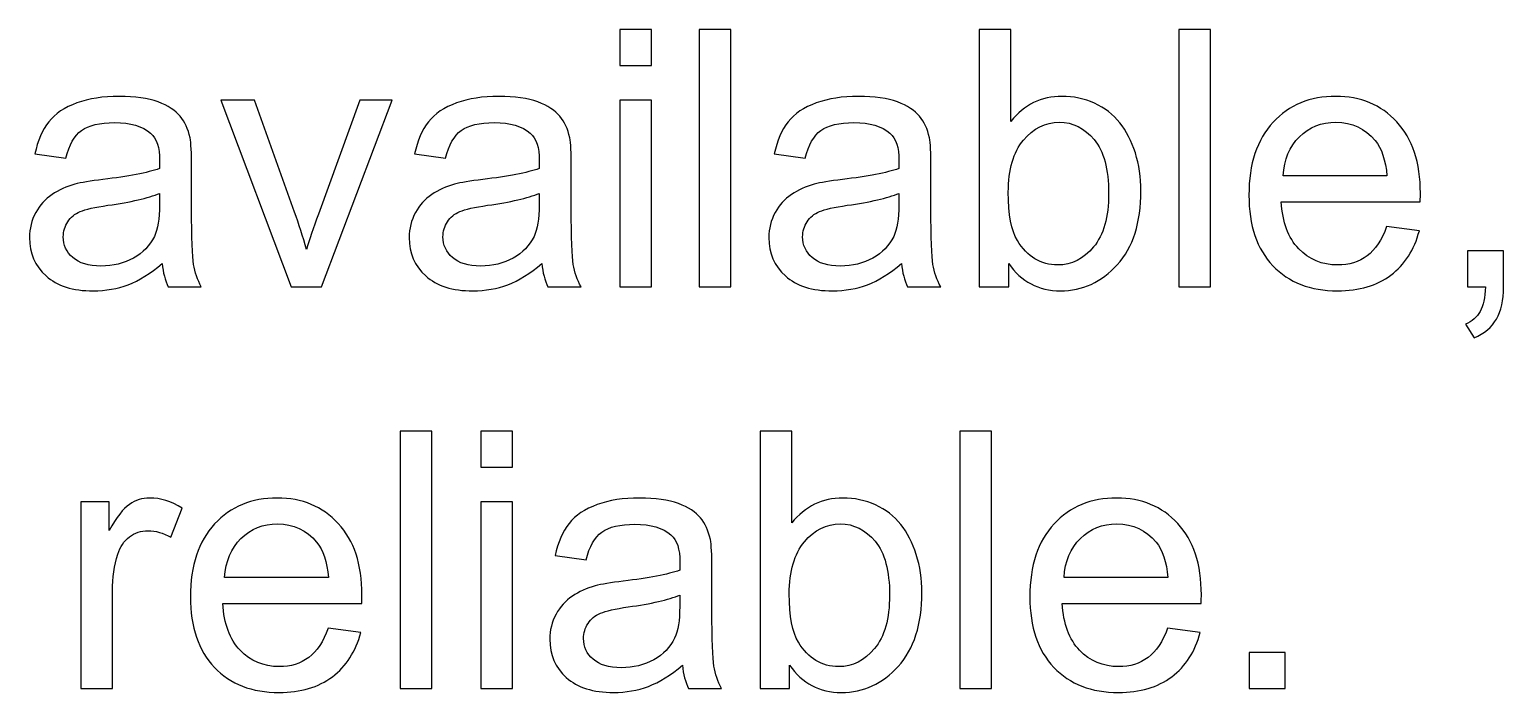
# Model space of a CAD drawing. Header units: millimetres. Extents: x 198 to 2216, y -963 to 151.
# Drawn here: x 744.4 to 848.5, y -942.4 to -895.6 of the extents above; entities that cross this region are included whole.
import ezdxf

# ---------------------------------------------------------------- set-up
doc = ezdxf.new("R2010")
doc.units = ezdxf.units.MM
doc.header["$MEASUREMENT"] = 0
doc.layers.add('Layer 1', color=7, linetype='Continuous')

msp = doc.modelspace()

# ---------------------------------------------------------------- linework, layer by layer
at = {"layer": 'Layer 1', "color": 250}
for points, knots in [([(786.0944, -898.1179), (786.0944, -898.1179), (786.0944, -895.5779), (786.0944, -895.5779), (786.0944, -895.5779), (788.3296, -895.5779), (788.3296, -895.5779), (788.3296, -895.5779), (788.3296, -898.1179), (788.3296, -898.1179), (788.3296, -898.1179), (786.0944, -898.1179), (786.0944, -898.1179)], [0, 0, 0, 0, 0.25, 0.25, 0.25, 0.5, 0.5, 0.5, 0.75, 0.75, 0.75, 1, 1, 1, 1]), ([(791.6866, -913.7643), (791.6866, -913.7643), (791.6866, -895.5779), (791.6866, -895.5779), (791.6866, -895.5779), (793.9218, -895.5779), (793.9218, -895.5779), (793.9218, -895.5779), (793.9218, -913.7643), (793.9218, -913.7643), (793.9218, -913.7643), (791.6866, -913.7643), (791.6866, -913.7643)], [0, 0, 0, 0, 0.25, 0.25, 0.25, 0.5, 0.5, 0.5, 0.75, 0.75, 0.75, 1, 1, 1, 1]), ([(813.5644, -913.7643), (813.5644, -913.7643), (811.4816, -913.7643), (811.4816, -913.7643), (811.4816, -913.7643), (811.4816, -895.5779), (811.4816, -895.5779), (811.4816, -895.5779), (813.7168, -895.5779), (813.7168, -895.5779), (813.7168, -895.5779), (813.7168, -902.0676), (813.7168, -902.0676), (814.6608, -900.8907), (815.8631, -900.3023), (817.3278, -900.3023), (818.1364, -900.3023), (818.9069, -900.4632), (819.6308, -900.7891), (820.3547, -901.1151), (820.9473, -901.5765), (821.4172, -902.165), (821.8829, -902.7576), (822.2512, -903.4688), (822.5137, -904.3028), (822.7804, -905.1325), (822.9116, -906.0258), (822.9116, -906.974), (822.9116, -909.2262), (822.3528, -910.9703), (821.2394, -912.198), (820.1218, -913.4299), (818.7841, -914.0437), (817.222, -914.0437), (815.6684, -914.0437), (814.4492, -913.396), (813.5644, -912.1048), (813.5644, -912.1048), (813.5644, -913.7643), (813.5644, -913.7643)], [0, 0, 0, 0, 0.07692308, 0.07692308, 0.07692308, 0.15384615, 0.15384615, 0.15384615, 0.23076923, 0.23076923, 0.23076923, 0.30769231, 0.30769231, 0.30769231, 0.38461538, 0.38461538, 0.38461538, 0.46153846, 0.46153846, 0.46153846, 0.53846154, 0.53846154, 0.53846154, 0.61538462, 0.61538462, 0.61538462, 0.69230769, 0.69230769, 0.69230769, 0.76923077, 0.76923077, 0.76923077, 0.84615385, 0.84615385, 0.84615385, 0.92307692, 0.92307692, 0.92307692, 1, 1, 1, 1]), ([(825.5828, -913.7643), (825.5828, -913.7643), (825.5828, -895.5779), (825.5828, -895.5779), (825.5828, -895.5779), (827.818, -895.5779), (827.818, -895.5779), (827.818, -895.5779), (827.818, -913.7643), (827.818, -913.7643), (827.818, -913.7643), (825.5828, -913.7643), (825.5828, -913.7643)], [0, 0, 0, 0, 0.25, 0.25, 0.25, 0.5, 0.5, 0.5, 0.75, 0.75, 0.75, 1, 1, 1, 1]), ([(753.7518, -912.1133), (752.9221, -912.8203), (752.122, -913.3156), (751.3557, -913.6077), (750.5895, -913.8998), (749.7682, -914.0437), (748.8877, -914.0437), (747.4399, -914.0437), (746.3265, -913.6923), (745.5476, -912.9854), (744.7687, -912.2826), (744.3792, -911.3809), (744.3792, -910.2845), (744.3792, -909.641), (744.5274, -909.0526), (744.8195, -908.5192), (745.1158, -907.9858), (745.501, -907.5625), (745.9752, -907.2407), (746.4535, -906.919), (746.9869, -906.6735), (747.5838, -906.5084), (748.0241, -906.3941), (748.6887, -906.284), (749.5735, -906.1739), (751.3769, -905.9623), (752.7104, -905.704), (753.5613, -905.4077), (753.5698, -905.1029), (753.574, -904.9082), (753.574, -904.8277), (753.574, -903.9218), (753.3623, -903.2826), (752.939, -902.91), (752.3675, -902.4063), (751.5166, -902.1565), (750.3905, -902.1565), (749.3364, -902.1565), (748.5575, -902.3428), (748.058, -902.7111), (747.5542, -903.0794), (747.1859, -903.7313), (746.9446, -904.6711), (746.9446, -904.6711), (744.7602, -904.3663), (744.7602, -904.3663), (744.9592, -903.4307), (745.2851, -902.673), (745.7423, -902.0972), (746.1995, -901.5215), (746.8599, -901.0812), (747.7235, -900.768), (748.5829, -900.4589), (749.5862, -900.3023), (750.7207, -900.3023), (751.8468, -900.3023), (752.7654, -900.4335), (753.4724, -900.7002), (754.1751, -900.9669), (754.6958, -901.2971), (755.026, -901.6993), (755.3562, -902.1015), (755.5891, -902.6095), (755.7245, -903.2233), (755.7965, -903.6043), (755.8346, -904.2901), (755.8346, -905.2765), (755.8346, -905.2765), (755.8346, -908.2398), (755.8346, -908.2398), (755.8346, -910.3099), (755.8812, -911.618), (755.9743, -912.1726), (756.0632, -912.7271), (756.2495, -913.2563), (756.5204, -913.7643), (756.5204, -913.7643), (754.1836, -913.7643), (754.1836, -913.7643), (753.9592, -913.2944), (753.8153, -912.7441), (753.7518, -912.1133)], [0, 0, 0, 0, 0.03703704, 0.03703704, 0.03703704, 0.07407407, 0.07407407, 0.07407407, 0.11111111, 0.11111111, 0.11111111, 0.14814815, 0.14814815, 0.14814815, 0.18518519, 0.18518519, 0.18518519, 0.22222222, 0.22222222, 0.22222222, 0.25925926, 0.25925926, 0.25925926, 0.2962963, 0.2962963, 0.2962963, 0.33333333, 0.33333333, 0.33333333, 0.37037037, 0.37037037, 0.37037037, 0.40740741, 0.40740741, 0.40740741, 0.44444444, 0.44444444, 0.44444444, 0.48148148, 0.48148148, 0.48148148, 0.51851852, 0.51851852, 0.51851852, 0.55555556, 0.55555556, 0.55555556, 0.59259259, 0.59259259, 0.59259259, 0.62962963, 0.62962963, 0.62962963, 0.66666667, 0.66666667, 0.66666667, 0.7037037, 0.7037037, 0.7037037, 0.74074074, 0.74074074, 0.74074074, 0.77777778, 0.77777778, 0.77777778, 0.81481481, 0.81481481, 0.81481481, 0.85185185, 0.85185185, 0.85185185, 0.88888889, 0.88888889, 0.88888889, 0.92592593, 0.92592593, 0.92592593, 0.96296296, 0.96296296, 0.96296296, 1, 1, 1, 1]), ([(762.8704, -913.7643), (762.8704, -913.7643), (757.8962, -900.5817), (757.8962, -900.5817), (757.8962, -900.5817), (760.288, -900.5817), (760.288, -900.5817), (760.288, -900.5817), (763.1074, -908.4769), (763.1074, -908.4769), (763.4122, -909.3278), (763.6959, -910.2125), (763.9541, -911.1312), (764.1531, -910.4369), (764.4282, -909.6029), (764.7881, -908.625), (764.7881, -908.625), (767.7175, -900.5817), (767.7175, -900.5817), (767.7175, -900.5817), (770.012, -900.5817), (770.012, -900.5817), (770.012, -900.5817), (765.0209, -913.7643), (765.0209, -913.7643), (765.0209, -913.7643), (762.8704, -913.7643), (762.8704, -913.7643)], [0, 0, 0, 0, 0.11111111, 0.11111111, 0.11111111, 0.22222222, 0.22222222, 0.22222222, 0.33333333, 0.33333333, 0.33333333, 0.44444444, 0.44444444, 0.44444444, 0.55555556, 0.55555556, 0.55555556, 0.66666667, 0.66666667, 0.66666667, 0.77777778, 0.77777778, 0.77777778, 0.88888889, 0.88888889, 0.88888889, 1, 1, 1, 1]), ([(780.5784, -912.1133), (779.7487, -912.8203), (778.9486, -913.3156), (778.1823, -913.6077), (777.4161, -913.8998), (776.5948, -914.0437), (775.7143, -914.0437), (774.2665, -914.0437), (773.1531, -913.6923), (772.3742, -912.9854), (771.5953, -912.2826), (771.2058, -911.3809), (771.2058, -910.2845), (771.2058, -909.641), (771.354, -909.0526), (771.6461, -908.5192), (771.9424, -907.9858), (772.3276, -907.5625), (772.8018, -907.2407), (773.2801, -906.919), (773.8135, -906.6735), (774.4104, -906.5084), (774.8507, -906.3941), (775.5153, -906.284), (776.4001, -906.1739), (778.2035, -905.9623), (779.537, -905.704), (780.3879, -905.4077), (780.3964, -905.1029), (780.4006, -904.9082), (780.4006, -904.8277), (780.4006, -903.9218), (780.1889, -903.2826), (779.7656, -902.91), (779.1941, -902.4063), (778.3432, -902.1565), (777.2171, -902.1565), (776.163, -902.1565), (775.3841, -902.3428), (774.8846, -902.7111), (774.3808, -903.0794), (774.0125, -903.7313), (773.7712, -904.6711), (773.7712, -904.6711), (771.5868, -904.3663), (771.5868, -904.3663), (771.7858, -903.4307), (772.1117, -902.673), (772.5689, -902.0972), (773.0261, -901.5215), (773.6865, -901.0812), (774.5501, -900.768), (775.4095, -900.4589), (776.4128, -900.3023), (777.5473, -900.3023), (778.6734, -900.3023), (779.592, -900.4335), (780.299, -900.7002), (781.0017, -900.9669), (781.5224, -901.2971), (781.8526, -901.6993), (782.1828, -902.1015), (782.4157, -902.6095), (782.5511, -903.2233), (782.6231, -903.6043), (782.6612, -904.2901), (782.6612, -905.2765), (782.6612, -905.2765), (782.6612, -908.2398), (782.6612, -908.2398), (782.6612, -910.3099), (782.7078, -911.618), (782.8009, -912.1726), (782.8898, -912.7271), (783.0761, -913.2563), (783.347, -913.7643), (783.347, -913.7643), (781.0102, -913.7643), (781.0102, -913.7643), (780.7858, -913.2944), (780.6419, -912.7441), (780.5784, -912.1133)], [0, 0, 0, 0, 0.03703704, 0.03703704, 0.03703704, 0.07407407, 0.07407407, 0.07407407, 0.11111111, 0.11111111, 0.11111111, 0.14814815, 0.14814815, 0.14814815, 0.18518519, 0.18518519, 0.18518519, 0.22222222, 0.22222222, 0.22222222, 0.25925926, 0.25925926, 0.25925926, 0.2962963, 0.2962963, 0.2962963, 0.33333333, 0.33333333, 0.33333333, 0.37037037, 0.37037037, 0.37037037, 0.40740741, 0.40740741, 0.40740741, 0.44444444, 0.44444444, 0.44444444, 0.48148148, 0.48148148, 0.48148148, 0.51851852, 0.51851852, 0.51851852, 0.55555556, 0.55555556, 0.55555556, 0.59259259, 0.59259259, 0.59259259, 0.62962963, 0.62962963, 0.62962963, 0.66666667, 0.66666667, 0.66666667, 0.7037037, 0.7037037, 0.7037037, 0.74074074, 0.74074074, 0.74074074, 0.77777778, 0.77777778, 0.77777778, 0.81481481, 0.81481481, 0.81481481, 0.85185185, 0.85185185, 0.85185185, 0.88888889, 0.88888889, 0.88888889, 0.92592593, 0.92592593, 0.92592593, 0.96296296, 0.96296296, 0.96296296, 1, 1, 1, 1]), ([(786.0944, -913.7643), (786.0944, -913.7643), (786.0944, -900.5817), (786.0944, -900.5817), (786.0944, -900.5817), (788.3296, -900.5817), (788.3296, -900.5817), (788.3296, -900.5817), (788.3296, -913.7643), (788.3296, -913.7643), (788.3296, -913.7643), (786.0944, -913.7643), (786.0944, -913.7643)], [0, 0, 0, 0, 0.25, 0.25, 0.25, 0.5, 0.5, 0.5, 0.75, 0.75, 0.75, 1, 1, 1, 1]), ([(805.991, -912.1133), (805.1613, -912.8203), (804.3612, -913.3156), (803.5949, -913.6077), (802.8287, -913.8998), (802.0074, -914.0437), (801.1269, -914.0437), (799.6791, -914.0437), (798.5657, -913.6923), (797.7868, -912.9854), (797.0079, -912.2826), (796.6184, -911.3809), (796.6184, -910.2845), (796.6184, -909.641), (796.7666, -909.0526), (797.0587, -908.5192), (797.355, -907.9858), (797.7402, -907.5625), (798.2144, -907.2407), (798.6927, -906.919), (799.2261, -906.6735), (799.823, -906.5084), (800.2633, -906.3941), (800.9279, -906.284), (801.8127, -906.1739), (803.6161, -905.9623), (804.9496, -905.704), (805.8005, -905.4077), (805.809, -905.1029), (805.8132, -904.9082), (805.8132, -904.8277), (805.8132, -903.9218), (805.6015, -903.2826), (805.1782, -902.91), (804.6067, -902.4063), (803.7558, -902.1565), (802.6297, -902.1565), (801.5756, -902.1565), (800.7967, -902.3428), (800.2972, -902.7111), (799.7934, -903.0794), (799.4251, -903.7313), (799.1838, -904.6711), (799.1838, -904.6711), (796.9994, -904.3663), (796.9994, -904.3663), (797.1984, -903.4307), (797.5243, -902.673), (797.9815, -902.0972), (798.4387, -901.5215), (799.0991, -901.0812), (799.9627, -900.768), (800.8221, -900.4589), (801.8254, -900.3023), (802.9599, -900.3023), (804.086, -900.3023), (805.0046, -900.4335), (805.7116, -900.7002), (806.4143, -900.9669), (806.935, -901.2971), (807.2652, -901.6993), (807.5954, -902.1015), (807.8283, -902.6095), (807.9637, -903.2233), (808.0357, -903.6043), (808.0738, -904.2901), (808.0738, -905.2765), (808.0738, -905.2765), (808.0738, -908.2398), (808.0738, -908.2398), (808.0738, -910.3099), (808.1204, -911.618), (808.2135, -912.1726), (808.3024, -912.7271), (808.4887, -913.2563), (808.7596, -913.7643), (808.7596, -913.7643), (806.4228, -913.7643), (806.4228, -913.7643), (806.1984, -913.2944), (806.0545, -912.7441), (805.991, -912.1133)], [0, 0, 0, 0, 0.03703704, 0.03703704, 0.03703704, 0.07407407, 0.07407407, 0.07407407, 0.11111111, 0.11111111, 0.11111111, 0.14814815, 0.14814815, 0.14814815, 0.18518519, 0.18518519, 0.18518519, 0.22222222, 0.22222222, 0.22222222, 0.25925926, 0.25925926, 0.25925926, 0.2962963, 0.2962963, 0.2962963, 0.33333333, 0.33333333, 0.33333333, 0.37037037, 0.37037037, 0.37037037, 0.40740741, 0.40740741, 0.40740741, 0.44444444, 0.44444444, 0.44444444, 0.48148148, 0.48148148, 0.48148148, 0.51851852, 0.51851852, 0.51851852, 0.55555556, 0.55555556, 0.55555556, 0.59259259, 0.59259259, 0.59259259, 0.62962963, 0.62962963, 0.62962963, 0.66666667, 0.66666667, 0.66666667, 0.7037037, 0.7037037, 0.7037037, 0.74074074, 0.74074074, 0.74074074, 0.77777778, 0.77777778, 0.77777778, 0.81481481, 0.81481481, 0.81481481, 0.85185185, 0.85185185, 0.85185185, 0.88888889, 0.88888889, 0.88888889, 0.92592593, 0.92592593, 0.92592593, 0.96296296, 0.96296296, 0.96296296, 1, 1, 1, 1]), ([(840.2682, -909.4971), (840.2682, -909.4971), (842.5796, -909.8019), (842.5796, -909.8019), (842.2198, -911.1439), (841.5467, -912.1895), (840.5645, -912.9303), (839.5824, -913.6712), (838.3293, -914.0437), (836.8011, -914.0437), (834.8792, -914.0437), (833.3552, -913.451), (832.2291, -912.2657), (831.103, -911.0846), (830.54, -909.4209), (830.54, -907.2831), (830.54, -905.0733), (831.1073, -903.3545), (832.246, -902.1353), (833.3848, -900.9119), (834.8622, -900.3023), (836.6783, -900.3023), (838.4352, -900.3023), (839.8703, -900.8992), (840.9836, -902.0972), (842.097, -903.2953), (842.6558, -904.9801), (842.6558, -907.1518), (842.6558, -907.2831), (842.6516, -907.482), (842.6431, -907.7445), (842.6431, -907.7445), (832.826, -907.7445), (832.826, -907.7445), (832.9107, -909.1881), (833.3171, -910.2972), (834.0537, -911.0634), (834.786, -911.8297), (835.7047, -912.2149), (836.8011, -912.2149), (837.6181, -912.2149), (838.3166, -911.999), (838.8924, -911.5672), (839.4723, -911.1354), (839.9295, -910.4454), (840.2682, -909.4971)], [0, 0, 0, 0, 0.06666667, 0.06666667, 0.06666667, 0.13333333, 0.13333333, 0.13333333, 0.2, 0.2, 0.2, 0.26666667, 0.26666667, 0.26666667, 0.33333333, 0.33333333, 0.33333333, 0.4, 0.4, 0.4, 0.46666667, 0.46666667, 0.46666667, 0.53333333, 0.53333333, 0.53333333, 0.6, 0.6, 0.6, 0.66666667, 0.66666667, 0.66666667, 0.73333333, 0.73333333, 0.73333333, 0.8, 0.8, 0.8, 0.86666667, 0.86666667, 0.86666667, 0.93333333, 0.93333333, 0.93333333, 1, 1, 1, 1]), ([(813.539, -907.0756), (813.539, -908.6504), (813.7549, -909.7892), (814.1825, -910.4919), (814.8852, -911.6392), (815.8335, -912.2149), (817.0315, -912.2149), (818.0094, -912.2149), (818.8518, -911.7916), (819.5588, -910.9449), (820.27, -910.0982), (820.6256, -908.8367), (820.6256, -907.1603), (820.6256, -905.4416), (820.2869, -904.1758), (819.6054, -903.3588), (818.9238, -902.5417), (818.0983, -902.1311), (817.1331, -902.1311), (816.1552, -902.1311), (815.3128, -902.5544), (814.6058, -903.4011), (813.8946, -904.2478), (813.539, -905.4712), (813.539, -907.0756)], [0, 0, 0, 0, 0.125, 0.125, 0.125, 0.25, 0.25, 0.25, 0.375, 0.375, 0.375, 0.5, 0.5, 0.5, 0.625, 0.625, 0.625, 0.75, 0.75, 0.75, 0.875, 0.875, 0.875, 1, 1, 1, 1]), ([(832.953, -905.9157), (832.953, -905.9157), (840.2936, -905.9157), (840.2936, -905.9157), (840.1962, -904.8066), (839.9126, -903.9768), (839.4512, -903.4223), (838.7442, -902.5629), (837.8213, -902.1311), (836.691, -902.1311), (835.6666, -902.1311), (834.8072, -902.474), (834.1087, -903.1598), (833.4144, -903.8456), (833.0292, -904.7642), (832.953, -905.9157)], [0, 0, 0, 0, 0.2, 0.2, 0.2, 0.4, 0.4, 0.4, 0.6, 0.6, 0.6, 0.8, 0.8, 0.8, 1, 1, 1, 1]), ([(753.574, -907.1603), (752.7612, -907.4905), (751.542, -907.7699), (749.9164, -907.9985), (748.9935, -908.1297), (748.3416, -908.2779), (747.9606, -908.443), (747.5796, -908.6081), (747.2875, -908.8494), (747.0801, -909.1627), (746.8726, -909.4802), (746.7668, -909.8315), (746.7668, -910.221), (746.7668, -910.8094), (746.9912, -911.3047), (747.4441, -911.6984), (747.8971, -912.0921), (748.5575, -912.2911), (749.4253, -912.2911), (750.2847, -912.2911), (751.0509, -912.1048), (751.724, -911.7281), (752.3929, -911.3555), (752.8882, -910.8433), (753.2015, -910.1956), (753.4428, -909.6918), (753.5613, -908.951), (753.5613, -907.9731), (753.5613, -907.9731), (753.574, -907.1603), (753.574, -907.1603)], [0, 0, 0, 0, 0.1, 0.1, 0.1, 0.2, 0.2, 0.2, 0.3, 0.3, 0.3, 0.4, 0.4, 0.4, 0.5, 0.5, 0.5, 0.6, 0.6, 0.6, 0.7, 0.7, 0.7, 0.8, 0.8, 0.8, 0.9, 0.9, 0.9, 1, 1, 1, 1]), ([(780.4006, -907.1603), (779.5878, -907.4905), (778.3686, -907.7699), (776.743, -907.9985), (775.8201, -908.1297), (775.1682, -908.2779), (774.7872, -908.443), (774.4062, -908.6081), (774.1141, -908.8494), (773.9067, -909.1627), (773.6992, -909.4802), (773.5934, -909.8315), (773.5934, -910.221), (773.5934, -910.8094), (773.8178, -911.3047), (774.2707, -911.6984), (774.7237, -912.0921), (775.3841, -912.2911), (776.2519, -912.2911), (777.1113, -912.2911), (777.8775, -912.1048), (778.5506, -911.7281), (779.2195, -911.3555), (779.7148, -910.8433), (780.0281, -910.1956), (780.2694, -909.6918), (780.3879, -908.951), (780.3879, -907.9731), (780.3879, -907.9731), (780.4006, -907.1603), (780.4006, -907.1603)], [0, 0, 0, 0, 0.1, 0.1, 0.1, 0.2, 0.2, 0.2, 0.3, 0.3, 0.3, 0.4, 0.4, 0.4, 0.5, 0.5, 0.5, 0.6, 0.6, 0.6, 0.7, 0.7, 0.7, 0.8, 0.8, 0.8, 0.9, 0.9, 0.9, 1, 1, 1, 1]), ([(805.8132, -907.1603), (805.0004, -907.4905), (803.7812, -907.7699), (802.1556, -907.9985), (801.2327, -908.1297), (800.5808, -908.2779), (800.1998, -908.443), (799.8188, -908.6081), (799.5267, -908.8494), (799.3193, -909.1627), (799.1118, -909.4802), (799.006, -909.8315), (799.006, -910.221), (799.006, -910.8094), (799.2304, -911.3047), (799.6833, -911.6984), (800.1363, -912.0921), (800.7967, -912.2911), (801.6645, -912.2911), (802.5239, -912.2911), (803.2901, -912.1048), (803.9632, -911.7281), (804.6321, -911.3555), (805.1274, -910.8433), (805.4407, -910.1956), (805.682, -909.6918), (805.8005, -908.951), (805.8005, -907.9731), (805.8005, -907.9731), (805.8132, -907.1603), (805.8132, -907.1603)], [0, 0, 0, 0, 0.1, 0.1, 0.1, 0.2, 0.2, 0.2, 0.3, 0.3, 0.3, 0.4, 0.4, 0.4, 0.5, 0.5, 0.5, 0.6, 0.6, 0.6, 0.7, 0.7, 0.7, 0.8, 0.8, 0.8, 0.9, 0.9, 0.9, 1, 1, 1, 1]), ([(845.9874, -913.7643), (845.9874, -913.7643), (845.9874, -911.2243), (845.9874, -911.2243), (845.9874, -911.2243), (848.5274, -911.2243), (848.5274, -911.2243), (848.5274, -911.2243), (848.5274, -913.7643), (848.5274, -913.7643), (848.5274, -914.6999), (848.3623, -915.4576), (848.0279, -916.0334), (847.6977, -916.6091), (847.1685, -917.0578), (846.4446, -917.3711), (846.4446, -917.3711), (845.835, -916.4059), (845.835, -916.4059), (846.3091, -916.1985), (846.6563, -915.8937), (846.8764, -915.4957), (847.1008, -915.0936), (847.2278, -914.5178), (847.2532, -913.7643), (847.2532, -913.7643), (845.9874, -913.7643), (845.9874, -913.7643)], [0, 0, 0, 0, 0.11111111, 0.11111111, 0.11111111, 0.22222222, 0.22222222, 0.22222222, 0.33333333, 0.33333333, 0.33333333, 0.44444444, 0.44444444, 0.44444444, 0.55555556, 0.55555556, 0.55555556, 0.66666667, 0.66666667, 0.66666667, 0.77777778, 0.77777778, 0.77777778, 0.88888889, 0.88888889, 0.88888889, 1, 1, 1, 1]), ([(770.5664, -942.1404), (770.5664, -942.1404), (770.5664, -923.954), (770.5664, -923.954), (770.5664, -923.954), (772.8016, -923.954), (772.8016, -923.954), (772.8016, -923.954), (772.8016, -942.1404), (772.8016, -942.1404), (772.8016, -942.1404), (770.5664, -942.1404), (770.5664, -942.1404)], [0, 0, 0, 0, 0.25, 0.25, 0.25, 0.5, 0.5, 0.5, 0.75, 0.75, 0.75, 1, 1, 1, 1]), ([(776.2602, -926.494), (776.2602, -926.494), (776.2602, -923.954), (776.2602, -923.954), (776.2602, -923.954), (778.4954, -923.954), (778.4954, -923.954), (778.4954, -923.954), (778.4954, -926.494), (778.4954, -926.494), (778.4954, -926.494), (776.2602, -926.494), (776.2602, -926.494)], [0, 0, 0, 0, 0.25, 0.25, 0.25, 0.5, 0.5, 0.5, 0.75, 0.75, 0.75, 1, 1, 1, 1]), ([(798.0872, -942.1404), (798.0872, -942.1404), (796.0044, -942.1404), (796.0044, -942.1404), (796.0044, -942.1404), (796.0044, -923.954), (796.0044, -923.954), (796.0044, -923.954), (798.2396, -923.954), (798.2396, -923.954), (798.2396, -923.954), (798.2396, -930.4437), (798.2396, -930.4437), (799.1836, -929.2668), (800.3859, -928.6784), (801.8506, -928.6784), (802.6592, -928.6784), (803.4297, -928.8393), (804.1536, -929.1652), (804.8775, -929.4912), (805.4701, -929.9526), (805.94, -930.5411), (806.4057, -931.1337), (806.774, -931.8449), (807.0365, -932.6789), (807.3032, -933.5086), (807.4344, -934.4019), (807.4344, -935.3501), (807.4344, -937.6023), (806.8756, -939.3464), (805.7622, -940.5741), (804.6446, -941.806), (803.3069, -942.4198), (801.7448, -942.4198), (800.1912, -942.4198), (798.972, -941.7721), (798.0872, -940.4809), (798.0872, -940.4809), (798.0872, -942.1404), (798.0872, -942.1404)], [0, 0, 0, 0, 0.07692308, 0.07692308, 0.07692308, 0.15384615, 0.15384615, 0.15384615, 0.23076923, 0.23076923, 0.23076923, 0.30769231, 0.30769231, 0.30769231, 0.38461538, 0.38461538, 0.38461538, 0.46153846, 0.46153846, 0.46153846, 0.53846154, 0.53846154, 0.53846154, 0.61538462, 0.61538462, 0.61538462, 0.69230769, 0.69230769, 0.69230769, 0.76923077, 0.76923077, 0.76923077, 0.84615385, 0.84615385, 0.84615385, 0.92307692, 0.92307692, 0.92307692, 1, 1, 1, 1]), ([(810.1056, -942.1404), (810.1056, -942.1404), (810.1056, -923.954), (810.1056, -923.954), (810.1056, -923.954), (812.3408, -923.954), (812.3408, -923.954), (812.3408, -923.954), (812.3408, -942.1404), (812.3408, -942.1404), (812.3408, -942.1404), (810.1056, -942.1404), (810.1056, -942.1404)], [0, 0, 0, 0, 0.25, 0.25, 0.25, 0.5, 0.5, 0.5, 0.75, 0.75, 0.75, 1, 1, 1, 1]), ([(748.007, -942.1404), (748.007, -942.1404), (748.007, -928.9578), (748.007, -928.9578), (748.007, -928.9578), (750.0136, -928.9578), (750.0136, -928.9578), (750.0136, -928.9578), (750.0136, -930.9771), (750.0136, -930.9771), (750.5258, -930.0415), (751, -929.4235), (751.436, -929.1271), (751.872, -928.8266), (752.3504, -928.6784), (752.8711, -928.6784), (753.6246, -928.6784), (754.3909, -928.9155), (755.1698, -929.3854), (755.1698, -929.3854), (754.3739, -931.447), (754.3739, -931.447), (753.8321, -931.1422), (753.2902, -930.9898), (752.7483, -930.9898), (752.2615, -930.9898), (751.8255, -931.138), (751.4402, -931.4301), (751.055, -931.7222), (750.7798, -932.1286), (750.6147, -932.6493), (750.365, -933.4409), (750.2422, -934.3087), (750.2422, -935.2528), (750.2422, -935.2528), (750.2422, -942.1404), (750.2422, -942.1404), (750.2422, -942.1404), (748.007, -942.1404), (748.007, -942.1404)], [0, 0, 0, 0, 0.07692308, 0.07692308, 0.07692308, 0.15384615, 0.15384615, 0.15384615, 0.23076923, 0.23076923, 0.23076923, 0.30769231, 0.30769231, 0.30769231, 0.38461538, 0.38461538, 0.38461538, 0.46153846, 0.46153846, 0.46153846, 0.53846154, 0.53846154, 0.53846154, 0.61538462, 0.61538462, 0.61538462, 0.69230769, 0.69230769, 0.69230769, 0.76923077, 0.76923077, 0.76923077, 0.84615385, 0.84615385, 0.84615385, 0.92307692, 0.92307692, 0.92307692, 1, 1, 1, 1]), ([(765.4822, -937.8732), (765.4822, -937.8732), (767.7936, -938.178), (767.7936, -938.178), (767.4338, -939.52), (766.7607, -940.5656), (765.7785, -941.3064), (764.7964, -942.0473), (763.5433, -942.4198), (762.0151, -942.4198), (760.0932, -942.4198), (758.5692, -941.8271), (757.4431, -940.6418), (756.317, -939.4607), (755.754, -937.797), (755.754, -935.6592), (755.754, -933.4494), (756.3213, -931.7306), (757.46, -930.5114), (758.5988, -929.288), (760.0762, -928.6784), (761.8923, -928.6784), (763.6492, -928.6784), (765.0843, -929.2753), (766.1976, -930.4733), (767.311, -931.6714), (767.8698, -933.3562), (767.8698, -935.5279), (767.8698, -935.6592), (767.8656, -935.8581), (767.8571, -936.1206), (767.8571, -936.1206), (758.04, -936.1206), (758.04, -936.1206), (758.1247, -937.5642), (758.5311, -938.6733), (759.2677, -939.4395), (760, -940.2058), (760.9187, -940.591), (762.0151, -940.591), (762.8321, -940.591), (763.5306, -940.3751), (764.1064, -939.9433), (764.6863, -939.5115), (765.1435, -938.8215), (765.4822, -937.8732)], [0, 0, 0, 0, 0.06666667, 0.06666667, 0.06666667, 0.13333333, 0.13333333, 0.13333333, 0.2, 0.2, 0.2, 0.26666667, 0.26666667, 0.26666667, 0.33333333, 0.33333333, 0.33333333, 0.4, 0.4, 0.4, 0.46666667, 0.46666667, 0.46666667, 0.53333333, 0.53333333, 0.53333333, 0.6, 0.6, 0.6, 0.66666667, 0.66666667, 0.66666667, 0.73333333, 0.73333333, 0.73333333, 0.8, 0.8, 0.8, 0.86666667, 0.86666667, 0.86666667, 0.93333333, 0.93333333, 0.93333333, 1, 1, 1, 1]), ([(776.2602, -942.1404), (776.2602, -942.1404), (776.2602, -928.9578), (776.2602, -928.9578), (776.2602, -928.9578), (778.4954, -928.9578), (778.4954, -928.9578), (778.4954, -928.9578), (778.4954, -942.1404), (778.4954, -942.1404), (778.4954, -942.1404), (776.2602, -942.1404), (776.2602, -942.1404)], [0, 0, 0, 0, 0.25, 0.25, 0.25, 0.5, 0.5, 0.5, 0.75, 0.75, 0.75, 1, 1, 1, 1]), ([(790.5138, -940.4894), (789.6841, -941.1964), (788.884, -941.6917), (788.1177, -941.9838), (787.3515, -942.2759), (786.5302, -942.4198), (785.6497, -942.4198), (784.2019, -942.4198), (783.0885, -942.0684), (782.3096, -941.3615), (781.5307, -940.6587), (781.1412, -939.757), (781.1412, -938.6606), (781.1412, -938.0171), (781.2894, -937.4287), (781.5815, -936.8953), (781.8778, -936.3619), (782.263, -935.9386), (782.7372, -935.6168), (783.2155, -935.2951), (783.7489, -935.0496), (784.3458, -934.8845), (784.7861, -934.7702), (785.4507, -934.6601), (786.3355, -934.55), (788.1389, -934.3384), (789.4724, -934.0801), (790.3233, -933.7838), (790.3318, -933.479), (790.336, -933.2843), (790.336, -933.2038), (790.336, -932.2979), (790.1243, -931.6587), (789.701, -931.2861), (789.1295, -930.7824), (788.2786, -930.5326), (787.1525, -930.5326), (786.0984, -930.5326), (785.3195, -930.7189), (784.82, -931.0872), (784.3162, -931.4555), (783.9479, -932.1074), (783.7066, -933.0472), (783.7066, -933.0472), (781.5222, -932.7424), (781.5222, -932.7424), (781.7212, -931.8068), (782.0471, -931.0491), (782.5043, -930.4733), (782.9615, -929.8976), (783.6219, -929.4573), (784.4855, -929.1441), (785.3449, -928.835), (786.3482, -928.6784), (787.4827, -928.6784), (788.6088, -928.6784), (789.5274, -928.8096), (790.2344, -929.0763), (790.9371, -929.343), (791.4578, -929.6732), (791.788, -930.0754), (792.1182, -930.4776), (792.3511, -930.9856), (792.4865, -931.5994), (792.5585, -931.9804), (792.5966, -932.6662), (792.5966, -933.6526), (792.5966, -933.6526), (792.5966, -936.6159), (792.5966, -936.6159), (792.5966, -938.686), (792.6432, -939.9941), (792.7363, -940.5487), (792.8252, -941.1032), (793.0115, -941.6324), (793.2824, -942.1404), (793.2824, -942.1404), (790.9456, -942.1404), (790.9456, -942.1404), (790.7212, -941.6705), (790.5773, -941.1202), (790.5138, -940.4894)], [0, 0, 0, 0, 0.03703704, 0.03703704, 0.03703704, 0.07407407, 0.07407407, 0.07407407, 0.11111111, 0.11111111, 0.11111111, 0.14814815, 0.14814815, 0.14814815, 0.18518519, 0.18518519, 0.18518519, 0.22222222, 0.22222222, 0.22222222, 0.25925926, 0.25925926, 0.25925926, 0.2962963, 0.2962963, 0.2962963, 0.33333333, 0.33333333, 0.33333333, 0.37037037, 0.37037037, 0.37037037, 0.40740741, 0.40740741, 0.40740741, 0.44444444, 0.44444444, 0.44444444, 0.48148148, 0.48148148, 0.48148148, 0.51851852, 0.51851852, 0.51851852, 0.55555556, 0.55555556, 0.55555556, 0.59259259, 0.59259259, 0.59259259, 0.62962963, 0.62962963, 0.62962963, 0.66666667, 0.66666667, 0.66666667, 0.7037037, 0.7037037, 0.7037037, 0.74074074, 0.74074074, 0.74074074, 0.77777778, 0.77777778, 0.77777778, 0.81481481, 0.81481481, 0.81481481, 0.85185185, 0.85185185, 0.85185185, 0.88888889, 0.88888889, 0.88888889, 0.92592593, 0.92592593, 0.92592593, 0.96296296, 0.96296296, 0.96296296, 1, 1, 1, 1]), ([(824.791, -937.8732), (824.791, -937.8732), (827.1024, -938.178), (827.1024, -938.178), (826.7426, -939.52), (826.0695, -940.5656), (825.0873, -941.3064), (824.1052, -942.0473), (822.8521, -942.4198), (821.3239, -942.4198), (819.402, -942.4198), (817.878, -941.8271), (816.7519, -940.6418), (815.6258, -939.4607), (815.0628, -937.797), (815.0628, -935.6592), (815.0628, -933.4494), (815.6301, -931.7306), (816.7688, -930.5114), (817.9076, -929.288), (819.385, -928.6784), (821.2011, -928.6784), (822.958, -928.6784), (824.3931, -929.2753), (825.5064, -930.4733), (826.6198, -931.6714), (827.1786, -933.3562), (827.1786, -935.5279), (827.1786, -935.6592), (827.1744, -935.8581), (827.1659, -936.1206), (827.1659, -936.1206), (817.3488, -936.1206), (817.3488, -936.1206), (817.4335, -937.5642), (817.8399, -938.6733), (818.5765, -939.4395), (819.3088, -940.2058), (820.2275, -940.591), (821.3239, -940.591), (822.1409, -940.591), (822.8394, -940.3751), (823.4152, -939.9433), (823.9951, -939.5115), (824.4523, -938.8215), (824.791, -937.8732)], [0, 0, 0, 0, 0.06666667, 0.06666667, 0.06666667, 0.13333333, 0.13333333, 0.13333333, 0.2, 0.2, 0.2, 0.26666667, 0.26666667, 0.26666667, 0.33333333, 0.33333333, 0.33333333, 0.4, 0.4, 0.4, 0.46666667, 0.46666667, 0.46666667, 0.53333333, 0.53333333, 0.53333333, 0.6, 0.6, 0.6, 0.66666667, 0.66666667, 0.66666667, 0.73333333, 0.73333333, 0.73333333, 0.8, 0.8, 0.8, 0.86666667, 0.86666667, 0.86666667, 0.93333333, 0.93333333, 0.93333333, 1, 1, 1, 1]), ([(758.167, -934.2918), (758.167, -934.2918), (765.5076, -934.2918), (765.5076, -934.2918), (765.4102, -933.1827), (765.1266, -932.3529), (764.6652, -931.7984), (763.9582, -930.939), (763.0353, -930.5072), (761.905, -930.5072), (760.8806, -930.5072), (760.0212, -930.8501), (759.3227, -931.5359), (758.6284, -932.2217), (758.2432, -933.1403), (758.167, -934.2918)], [0, 0, 0, 0, 0.2, 0.2, 0.2, 0.4, 0.4, 0.4, 0.6, 0.6, 0.6, 0.8, 0.8, 0.8, 1, 1, 1, 1]), ([(798.0618, -935.4517), (798.0618, -937.0265), (798.2777, -938.1653), (798.7053, -938.868), (799.408, -940.0153), (800.3563, -940.591), (801.5543, -940.591), (802.5322, -940.591), (803.3746, -940.1677), (804.0816, -939.321), (804.7928, -938.4743), (805.1484, -937.2128), (805.1484, -935.5364), (805.1484, -933.8177), (804.8097, -932.5519), (804.1282, -931.7349), (803.4466, -930.9178), (802.6211, -930.5072), (801.6559, -930.5072), (800.678, -930.5072), (799.8356, -930.9305), (799.1286, -931.7772), (798.4174, -932.6239), (798.0618, -933.8473), (798.0618, -935.4517)], [0, 0, 0, 0, 0.125, 0.125, 0.125, 0.25, 0.25, 0.25, 0.375, 0.375, 0.375, 0.5, 0.5, 0.5, 0.625, 0.625, 0.625, 0.75, 0.75, 0.75, 0.875, 0.875, 0.875, 1, 1, 1, 1]), ([(817.4758, -934.2918), (817.4758, -934.2918), (824.8164, -934.2918), (824.8164, -934.2918), (824.719, -933.1827), (824.4354, -932.3529), (823.974, -931.7984), (823.267, -930.939), (822.3441, -930.5072), (821.2138, -930.5072), (820.1894, -930.5072), (819.33, -930.8501), (818.6315, -931.5359), (817.9372, -932.2217), (817.552, -933.1403), (817.4758, -934.2918)], [0, 0, 0, 0, 0.2, 0.2, 0.2, 0.4, 0.4, 0.4, 0.6, 0.6, 0.6, 0.8, 0.8, 0.8, 1, 1, 1, 1]), ([(790.336, -935.5364), (789.5232, -935.8666), (788.304, -936.146), (786.6784, -936.3746), (785.7555, -936.5058), (785.1036, -936.654), (784.7226, -936.8191), (784.3416, -936.9842), (784.0495, -937.2255), (783.8421, -937.5388), (783.6346, -937.8563), (783.5288, -938.2076), (783.5288, -938.5971), (783.5288, -939.1855), (783.7532, -939.6808), (784.2061, -940.0745), (784.6591, -940.4682), (785.3195, -940.6672), (786.1873, -940.6672), (787.0467, -940.6672), (787.8129, -940.4809), (788.486, -940.1042), (789.1549, -939.7316), (789.6502, -939.2194), (789.9635, -938.5717), (790.2048, -938.0679), (790.3233, -937.3271), (790.3233, -936.3492), (790.3233, -936.3492), (790.336, -935.5364), (790.336, -935.5364)], [0, 0, 0, 0, 0.1, 0.1, 0.1, 0.2, 0.2, 0.2, 0.3, 0.3, 0.3, 0.4, 0.4, 0.4, 0.5, 0.5, 0.5, 0.6, 0.6, 0.6, 0.7, 0.7, 0.7, 0.8, 0.8, 0.8, 0.9, 0.9, 0.9, 1, 1, 1, 1]), ([(830.561, -942.1404), (830.561, -942.1404), (830.561, -939.6004), (830.561, -939.6004), (830.561, -939.6004), (833.101, -939.6004), (833.101, -939.6004), (833.101, -939.6004), (833.101, -942.1404), (833.101, -942.1404), (833.101, -942.1404), (830.561, -942.1404), (830.561, -942.1404)], [0, 0, 0, 0, 0.25, 0.25, 0.25, 0.5, 0.5, 0.5, 0.75, 0.75, 0.75, 1, 1, 1, 1])]:
    msp.add_open_spline(points, degree=3, knots=knots, dxfattribs=at)

doc.saveas('drawing.dxf')
